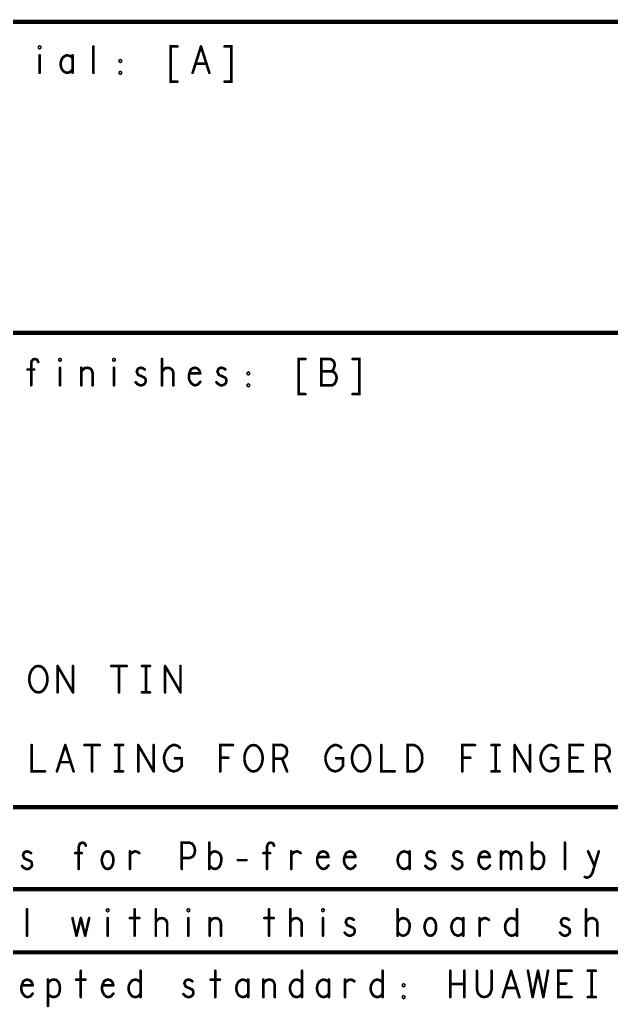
# Model space of a CAD drawing. Header units: millimetres. Extents: x 3362 to 3827, y -139 to 191.
# Drawn here: x 3413.77 to 3442.26, y 7.38 to 54.97 of the extents above; entities that cross this region are included whole.
import ezdxf

# ---------------------------------------------------------------- set-up
doc = ezdxf.new("R2010")
doc.units = ezdxf.units.MM
doc.header["$LTSCALE"] = 23.1
doc.layers.get('0').update_dxf_attribs({"linetype": 'CONTINUOUS'})

# ---------------------------------------------------------------- blocks, each defined once
blk = doc.blocks.new('PAD_R1')
at = {"const_width": 0.5}
blk.add_lwpolyline([(0.25, 0, 1), (-0.25, 0, 1)], format="xyb", close=True, dxfattribs=at)

msp = doc.modelspace()

# ---------------------------------------------------------------- linework, layer by layer
for points, const_width in [([(3393.105, 54.869), (3519.633, 54.869)], 0.203), ([(3414.728, 53.259), (3414.728, 52.413)], 0.127), ([(3416.313, 53.111), (3416.249, 53.196), (3416.152, 53.238), (3416.039, 53.259), (3415.927, 53.217), (3415.83, 53.132), (3415.766, 53.005), (3415.734, 52.836), (3415.766, 52.667), (3415.83, 52.54), (3415.927, 52.455), (3416.039, 52.413), (3416.152, 52.434), (3416.249, 52.497), (3416.313, 52.582)], 0.127), ([(3416.313, 52.413), (3416.313, 53.259)], 0.127), ([(3417.319, 52.413), (3417.319, 53.683)], 0.127), ([(3421.366, 53.683), (3421.044, 53.683), (3421.044, 51.989), (3421.366, 51.989)], 0.127), ([(3422.098, 52.413), (3422.5, 53.683)], 0.127), ([(3422.5, 53.683), (3422.902, 52.413)], 0.127), ([(3423.635, 51.989), (3423.957, 51.989), (3423.957, 53.683), (3423.635, 53.683)], 0.127), ([(3422.758, 52.857), (3422.243, 52.857)], 0.127), ([(3393.105, 39.883), (3519.633, 39.883)], 0.203), ([(3414.322, 37.354), (3414.322, 38.433), (3414.354, 38.539), (3414.419, 38.603), (3414.515, 38.624), (3414.612, 38.581), (3414.66, 38.476)], 0.127), ([(3420.622, 37.354), (3420.622, 38.624)], 0.127), ([(3427.533, 38.624), (3427.212, 38.624), (3427.212, 36.93), (3427.533, 36.93)], 0.127), ([(3428.797, 38.031), (3428.861, 38.095), (3428.909, 38.2), (3428.942, 38.349), (3428.909, 38.476), (3428.845, 38.56), (3428.732, 38.624), (3428.298, 38.624), (3428.298, 37.354), (3428.829, 37.354), (3428.942, 37.438), (3429.006, 37.565), (3429.038, 37.714), (3429.006, 37.862), (3428.909, 37.989), (3428.797, 38.031), (3428.298, 38.031)], 0.127), ([(3429.803, 36.93), (3430.124, 36.93), (3430.124, 38.624), (3429.803, 38.624)], 0.127), ([(3414.467, 38.116), (3414.145, 38.116)], 0.127), ([(3415.714, 38.2), (3415.714, 37.354)], 0.127), ([(3416.736, 37.989), (3416.8, 38.095), (3416.897, 38.179), (3417.025, 38.2), (3417.138, 38.179), (3417.235, 38.095), (3417.283, 37.946), (3417.283, 37.354)], 0.127), ([(3416.736, 37.354), (3416.736, 38.2)], 0.127), ([(3418.305, 38.2), (3418.305, 37.354)], 0.127), ([(3419.359, 37.502), (3419.439, 37.417), (3419.552, 37.354), (3419.648, 37.354), (3419.745, 37.396), (3419.809, 37.46), (3419.841, 37.544), (3419.825, 37.671), (3419.761, 37.735), (3419.471, 37.862), (3419.407, 38.01), (3419.439, 38.116), (3419.504, 38.179), (3419.6, 38.2), (3419.697, 38.179), (3419.793, 38.116)], 0.127), ([(3420.622, 38.01), (3420.703, 38.116), (3420.783, 38.179), (3420.912, 38.2), (3421.008, 38.179), (3421.121, 38.095), (3421.169, 37.968), (3421.169, 37.354)], 0.127), ([(3422.465, 37.925), (3422.416, 38.073), (3422.336, 38.158), (3422.223, 38.2), (3422.11, 38.179), (3422.014, 38.116), (3421.95, 37.968), (3421.917, 37.841), (3421.917, 37.714), (3421.95, 37.587), (3422.03, 37.46), (3422.127, 37.375), (3422.239, 37.354), (3422.352, 37.396), (3422.465, 37.523)], 0.127), ([(3423.245, 37.502), (3423.326, 37.417), (3423.438, 37.354), (3423.535, 37.354), (3423.631, 37.396), (3423.695, 37.46), (3423.728, 37.544), (3423.712, 37.671), (3423.647, 37.735), (3423.358, 37.862), (3423.293, 38.01), (3423.326, 38.116), (3423.39, 38.179), (3423.486, 38.2), (3423.583, 38.179), (3423.679, 38.116)], 0.127), ([(3421.95, 37.925), (3422.465, 37.925)], 0.127), ([(3415.593, 22.557), (3415.593, 23.827)], 0.127), ([(3415.593, 23.827), (3416.333, 22.557)], 0.127), ([(3416.333, 22.557), (3416.333, 23.827)], 0.127), ([(3418.183, 23.827), (3418.924, 23.827)], 0.127), ([(3418.553, 23.827), (3418.553, 22.557)], 0.127), ([(3419.656, 23.827), (3420.042, 23.827)], 0.127), ([(3419.849, 23.827), (3419.849, 22.557)], 0.127), ([(3420.774, 22.557), (3420.774, 23.827)], 0.127), ([(3420.774, 23.827), (3421.514, 22.557)], 0.127), ([(3421.514, 22.557), (3421.514, 23.827)], 0.127), ([(3419.656, 22.557), (3420.042, 22.557)], 0.127), ([(3414.345, 20.017), (3414.345, 18.747), (3414.989, 18.747)], 0.127), ([(3415.561, 18.747), (3415.963, 20.017)], 0.127), ([(3415.963, 20.017), (3416.365, 18.747)], 0.127), ([(3416.888, 20.017), (3417.628, 20.017)], 0.127), ([(3417.258, 20.017), (3417.258, 18.747)], 0.127), ([(3418.36, 20.017), (3418.746, 20.017)], 0.127), ([(3418.553, 20.017), (3418.553, 18.747)], 0.127), ([(3419.479, 18.747), (3419.479, 20.017)], 0.127), ([(3419.479, 20.017), (3420.219, 18.747)], 0.127), ([(3420.219, 18.747), (3420.219, 20.017)], 0.127), ([(3421.241, 19.382), (3421.563, 19.382), (3421.563, 19.001), (3421.466, 18.874), (3421.353, 18.79), (3421.192, 18.747), (3421.032, 18.79), (3420.919, 18.874), (3420.822, 19.001), (3420.758, 19.149), (3420.726, 19.319), (3420.726, 19.467), (3420.758, 19.594), (3420.822, 19.742), (3420.919, 19.869), (3421.015, 19.954), (3421.144, 20.017), (3421.257, 20.017), (3421.386, 19.975), (3421.482, 19.89)], 0.127), ([(3423.429, 18.747), (3423.429, 20.017), (3424.041, 20.017)], 0.127), ([(3426.004, 18.747), (3426.004, 20.017), (3426.406, 20.017), (3426.535, 19.954), (3426.615, 19.869), (3426.648, 19.7), (3426.615, 19.53), (3426.519, 19.425), (3426.406, 19.361), (3426.004, 19.361)], 0.127), ([(3429.013, 19.382), (3429.335, 19.382), (3429.335, 19.001), (3429.238, 18.874), (3429.126, 18.79), (3428.965, 18.747), (3428.804, 18.79), (3428.691, 18.874), (3428.595, 19.001), (3428.531, 19.149), (3428.498, 19.319), (3428.498, 19.467), (3428.531, 19.594), (3428.595, 19.742), (3428.691, 19.869), (3428.788, 19.954), (3428.917, 20.017), (3429.029, 20.017), (3429.158, 19.975), (3429.254, 19.89)], 0.127), ([(3431.186, 20.017), (3431.186, 18.747), (3431.829, 18.747)], 0.127), ([(3435.088, 18.747), (3435.088, 20.017), (3435.699, 20.017)], 0.127), ([(3436.496, 20.017), (3436.882, 20.017)], 0.127), ([(3436.689, 20.017), (3436.689, 18.747)], 0.127), ([(3437.614, 18.747), (3437.614, 20.017)], 0.127), ([(3437.614, 20.017), (3438.355, 18.747)], 0.127), ([(3438.355, 18.747), (3438.355, 20.017)], 0.127), ([(3439.376, 19.382), (3439.698, 19.382), (3439.698, 19.001), (3439.602, 18.874), (3439.489, 18.79), (3439.328, 18.747), (3439.167, 18.79), (3439.055, 18.874), (3438.958, 19.001), (3438.894, 19.149), (3438.861, 19.319), (3438.861, 19.467), (3438.894, 19.594), (3438.958, 19.742), (3439.055, 19.869), (3439.151, 19.954), (3439.28, 20.017), (3439.392, 20.017), (3439.521, 19.975), (3439.618, 19.89)], 0.127), ([(3440.897, 18.747), (3440.253, 18.747), (3440.253, 20.017), (3440.897, 20.017)], 0.127), ([(3441.549, 18.747), (3441.549, 20.017), (3441.951, 20.017), (3442.08, 19.954), (3442.16, 19.869), (3442.192, 19.7), (3442.16, 19.53), (3442.064, 19.425), (3441.951, 19.361), (3441.549, 19.361)], 0.127), ([(3416.22, 19.192), (3415.705, 19.192)], 0.127), ([(3423.816, 19.403), (3423.429, 19.403)], 0.127), ([(3426.406, 19.361), (3426.648, 18.747)], 0.127), ([(3435.474, 19.403), (3435.088, 19.403)], 0.127), ([(3440.639, 19.403), (3440.253, 19.403)], 0.127), ([(3441.951, 19.361), (3442.192, 18.747)], 0.127), ([(3418.36, 18.747), (3418.746, 18.747)], 0.127), ([(3436.496, 18.747), (3436.882, 18.747)], 0.127), ([(3393.105, 17.023), (3449.549, 17.023)], 0.203), ([(3416.615, 14.046), (3416.615, 15.126), (3416.648, 15.232), (3416.712, 15.295), (3416.808, 15.316), (3416.905, 15.274), (3416.953, 15.168)], 0.127), ([(3421.572, 14.046), (3421.572, 15.316), (3421.958, 15.316), (3422.087, 15.253), (3422.183, 15.105), (3422.215, 14.935), (3422.183, 14.766), (3422.103, 14.639), (3421.958, 14.575), (3421.572, 14.575)], 0.127), ([(3422.899, 14.046), (3422.899, 15.316)], 0.127), ([(3425.683, 14.046), (3425.683, 15.126), (3425.715, 15.232), (3425.78, 15.295), (3425.876, 15.316), (3425.973, 15.274), (3426.021, 15.168)], 0.127), ([(3438.444, 14.046), (3438.444, 15.316)], 0.127), ([(3440.029, 14.046), (3440.029, 15.316)], 0.127), ([(3413.88, 14.194), (3413.96, 14.11), (3414.073, 14.046), (3414.169, 14.046), (3414.266, 14.089), (3414.33, 14.152), (3414.362, 14.237), (3414.346, 14.364), (3414.282, 14.427), (3413.992, 14.554), (3413.928, 14.702), (3413.96, 14.808), (3414.025, 14.872), (3414.121, 14.893), (3414.218, 14.872), (3414.314, 14.808)], 0.127), ([(3416.76, 14.808), (3416.438, 14.808)], 0.127), ([(3419.077, 14.724), (3419.158, 14.808), (3419.238, 14.872), (3419.351, 14.893), (3419.432, 14.872), (3419.528, 14.808)], 0.127), ([(3419.077, 14.046), (3419.077, 14.893)], 0.127), ([(3422.899, 14.681), (3422.98, 14.808), (3423.076, 14.872), (3423.173, 14.893), (3423.318, 14.851), (3423.414, 14.766), (3423.478, 14.618), (3423.478, 14.448), (3423.446, 14.279), (3423.382, 14.152), (3423.269, 14.067), (3423.173, 14.046), (3423.076, 14.067), (3422.98, 14.131), (3422.899, 14.237)], 0.127), ([(3425.828, 14.808), (3425.506, 14.808)], 0.127), ([(3426.85, 14.724), (3426.93, 14.808), (3427.011, 14.872), (3427.123, 14.893), (3427.204, 14.872), (3427.3, 14.808)], 0.127), ([(3426.85, 14.046), (3426.85, 14.893)], 0.127), ([(3428.644, 14.618), (3428.596, 14.766), (3428.515, 14.851), (3428.403, 14.893), (3428.29, 14.872), (3428.193, 14.808), (3428.129, 14.66), (3428.097, 14.533), (3428.097, 14.406), (3428.129, 14.279), (3428.21, 14.152), (3428.306, 14.067), (3428.419, 14.046), (3428.531, 14.089), (3428.644, 14.216)], 0.127), ([(3429.939, 14.618), (3429.891, 14.766), (3429.811, 14.851), (3429.698, 14.893), (3429.585, 14.872), (3429.489, 14.808), (3429.425, 14.66), (3429.392, 14.533), (3429.392, 14.406), (3429.425, 14.279), (3429.505, 14.152), (3429.602, 14.067), (3429.714, 14.046), (3429.827, 14.089), (3429.939, 14.216)], 0.127), ([(3432.546, 14.745), (3432.482, 14.829), (3432.386, 14.872), (3432.273, 14.893), (3432.16, 14.851), (3432.064, 14.766), (3431.999, 14.639), (3431.967, 14.47), (3431.999, 14.3), (3432.064, 14.173), (3432.16, 14.089), (3432.273, 14.046), (3432.386, 14.067), (3432.482, 14.131), (3432.546, 14.216)], 0.127), ([(3432.546, 14.046), (3432.546, 14.893)], 0.127), ([(3433.311, 14.194), (3433.391, 14.11), (3433.504, 14.046), (3433.6, 14.046), (3433.697, 14.089), (3433.761, 14.152), (3433.793, 14.237), (3433.777, 14.364), (3433.713, 14.427), (3433.423, 14.554), (3433.359, 14.702), (3433.391, 14.808), (3433.456, 14.872), (3433.552, 14.893), (3433.649, 14.872), (3433.745, 14.808)], 0.127), ([(3434.606, 14.194), (3434.687, 14.11), (3434.799, 14.046), (3434.896, 14.046), (3434.992, 14.089), (3435.057, 14.152), (3435.089, 14.237), (3435.073, 14.364), (3435.008, 14.427), (3434.719, 14.554), (3434.654, 14.702), (3434.687, 14.808), (3434.751, 14.872), (3434.848, 14.893), (3434.944, 14.872), (3435.041, 14.808)], 0.127), ([(3436.416, 14.618), (3436.368, 14.766), (3436.288, 14.851), (3436.175, 14.893), (3436.062, 14.872), (3435.966, 14.808), (3435.902, 14.66), (3435.869, 14.533), (3435.869, 14.406), (3435.902, 14.279), (3435.982, 14.152), (3436.079, 14.067), (3436.191, 14.046), (3436.304, 14.089), (3436.416, 14.216)], 0.127), ([(3436.956, 14.66), (3437.004, 14.766), (3437.085, 14.851), (3437.197, 14.893), (3437.31, 14.851), (3437.39, 14.766), (3437.438, 14.66), (3437.438, 14.046)], 0.127), ([(3436.956, 14.046), (3436.956, 14.893)], 0.127), ([(3437.438, 14.66), (3437.487, 14.766), (3437.567, 14.851), (3437.68, 14.893), (3437.792, 14.851), (3437.873, 14.766), (3437.921, 14.639), (3437.921, 14.046)], 0.127), ([(3438.444, 14.681), (3438.525, 14.808), (3438.621, 14.872), (3438.718, 14.893), (3438.863, 14.851), (3438.959, 14.766), (3439.023, 14.618), (3439.023, 14.448), (3438.991, 14.279), (3438.927, 14.152), (3438.814, 14.067), (3438.718, 14.046), (3438.621, 14.067), (3438.525, 14.131), (3438.444, 14.237)], 0.127), ([(3440.987, 13.665), (3441.083, 13.623), (3441.212, 13.665), (3441.292, 13.75), (3441.357, 13.856), (3441.453, 14.194), (3441.662, 14.893)], 0.127), ([(3441.147, 14.893), (3441.453, 14.194)], 0.127), ([(3424.275, 14.47), (3424.693, 14.47)], 0.127), ([(3428.129, 14.618), (3428.644, 14.618)], 0.127), ([(3429.425, 14.618), (3429.939, 14.618)], 0.127), ([(3435.902, 14.618), (3436.416, 14.618)], 0.127), ([(3393.124, 13.076), (3519.633, 13.076)], 0.203), ([(3414.121, 10.831), (3414.121, 12.101)], 0.127), ([(3419.303, 12.101), (3419.303, 10.831)], 0.127), ([(3420.325, 10.831), (3420.325, 12.101)], 0.127), ([(3425.78, 12.101), (3425.78, 10.831)], 0.127), ([(3426.802, 10.831), (3426.802, 12.101)], 0.127), ([(3431.967, 10.831), (3431.967, 12.101)], 0.127), ([(3437.728, 12.101), (3437.728, 10.831)], 0.127), ([(3441.051, 10.831), (3441.051, 12.101)], 0.127), ([(3416.31, 11.678), (3416.503, 10.831)], 0.127), ([(3416.503, 10.831), (3416.712, 11.678)], 0.127), ([(3416.712, 11.678), (3416.921, 10.831)], 0.127), ([(3416.921, 10.831), (3417.114, 11.678)], 0.127), ([(3418.007, 11.678), (3418.007, 10.831)], 0.127), ([(3419.077, 11.678), (3419.528, 11.678)], 0.127), ([(3420.325, 11.487), (3420.405, 11.593), (3420.486, 11.656), (3420.614, 11.678), (3420.711, 11.656), (3420.823, 11.572), (3420.872, 11.445), (3420.872, 10.831)], 0.127), ([(3421.894, 11.678), (3421.894, 10.831)], 0.127), ([(3422.915, 11.466), (3422.98, 11.572), (3423.076, 11.656), (3423.205, 11.678), (3423.318, 11.656), (3423.414, 11.572), (3423.462, 11.424), (3423.462, 10.831)], 0.127), ([(3422.915, 10.831), (3422.915, 11.678)], 0.127), ([(3425.554, 11.678), (3426.005, 11.678)], 0.127), ([(3426.802, 11.487), (3426.882, 11.593), (3426.963, 11.656), (3427.091, 11.678), (3427.188, 11.656), (3427.3, 11.572), (3427.349, 11.445), (3427.349, 10.831)], 0.127), ([(3428.371, 11.678), (3428.371, 10.831)], 0.127), ([(3429.425, 10.979), (3429.505, 10.894), (3429.618, 10.831), (3429.714, 10.831), (3429.811, 10.873), (3429.875, 10.937), (3429.907, 11.021), (3429.891, 11.148), (3429.827, 11.212), (3429.537, 11.339), (3429.473, 11.487), (3429.505, 11.593), (3429.569, 11.656), (3429.666, 11.678), (3429.762, 11.656), (3429.859, 11.593)], 0.127), ([(3431.967, 11.466), (3432.048, 11.593), (3432.144, 11.656), (3432.241, 11.678), (3432.386, 11.635), (3432.482, 11.551), (3432.546, 11.402), (3432.546, 11.233), (3432.514, 11.064), (3432.45, 10.937), (3432.337, 10.852), (3432.241, 10.831), (3432.144, 10.852), (3432.048, 10.916), (3431.967, 11.021)], 0.127), ([(3435.137, 11.529), (3435.073, 11.614), (3434.976, 11.656), (3434.864, 11.678), (3434.751, 11.635), (3434.654, 11.551), (3434.59, 11.424), (3434.558, 11.254), (3434.59, 11.085), (3434.654, 10.958), (3434.751, 10.873), (3434.864, 10.831), (3434.976, 10.852), (3435.073, 10.916), (3435.137, 11)], 0.127), ([(3435.137, 10.831), (3435.137, 11.678)], 0.127), ([(3435.918, 11.508), (3435.998, 11.593), (3436.079, 11.656), (3436.191, 11.678), (3436.272, 11.656), (3436.368, 11.593)], 0.127), ([(3435.918, 10.831), (3435.918, 11.678)], 0.127), ([(3437.728, 11.021), (3437.664, 10.916), (3437.567, 10.852), (3437.454, 10.831), (3437.326, 10.873), (3437.229, 10.979), (3437.165, 11.106), (3437.149, 11.254), (3437.165, 11.402), (3437.229, 11.529), (3437.326, 11.635), (3437.454, 11.678), (3437.567, 11.656), (3437.647, 11.614), (3437.728, 11.529)], 0.127), ([(3439.788, 10.979), (3439.868, 10.894), (3439.981, 10.831), (3440.077, 10.831), (3440.174, 10.873), (3440.238, 10.937), (3440.27, 11.021), (3440.254, 11.148), (3440.19, 11.212), (3439.9, 11.339), (3439.836, 11.487), (3439.868, 11.593), (3439.933, 11.656), (3440.029, 11.678), (3440.126, 11.656), (3440.222, 11.593)], 0.127), ([(3441.051, 11.487), (3441.131, 11.593), (3441.212, 11.656), (3441.341, 11.678), (3441.437, 11.656), (3441.55, 11.572), (3441.598, 11.445), (3441.598, 10.831)], 0.127), ([(3393.124, 10.028), (3519.633, 10.028)], 0.203), ([(3416.712, 9.139), (3416.712, 7.869)], 0.127), ([(3419.592, 9.139), (3419.592, 7.869)], 0.127), ([(3423.189, 9.139), (3423.189, 7.869)], 0.127), ([(3427.365, 9.139), (3427.365, 7.869)], 0.127), ([(3431.251, 9.139), (3431.251, 7.869)], 0.127), ([(3434.51, 7.869), (3434.51, 9.139)], 0.127), ([(3435.185, 9.139), (3435.185, 7.869)], 0.127), ([(3435.789, 9.139), (3435.789, 8.229), (3435.853, 8.038), (3435.982, 7.911), (3436.143, 7.869), (3436.304, 7.911), (3436.432, 8.038), (3436.497, 8.229), (3436.497, 9.139)], 0.127), ([(3437.036, 7.869), (3437.438, 9.139)], 0.127), ([(3437.438, 9.139), (3437.84, 7.869)], 0.127), ([(3438.251, 9.139), (3438.476, 7.869)], 0.127), ([(3438.476, 7.869), (3438.734, 9.139)], 0.127), ([(3438.734, 9.139), (3438.991, 7.869)], 0.127), ([(3438.991, 7.869), (3439.216, 9.139)], 0.127), ([(3440.351, 7.869), (3439.707, 7.869), (3439.707, 9.139), (3440.351, 9.139)], 0.127), ([(3441.131, 9.139), (3441.518, 9.139)], 0.127), ([(3441.325, 9.139), (3441.325, 7.869)], 0.127), ([(3414.395, 8.44), (3414.346, 8.588), (3414.266, 8.673), (3414.153, 8.715), (3414.041, 8.694), (3413.944, 8.631), (3413.88, 8.483), (3413.848, 8.356), (3413.848, 8.229), (3413.88, 8.102), (3413.96, 7.975), (3414.057, 7.89), (3414.169, 7.869), (3414.282, 7.911), (3414.395, 8.038)], 0.127), ([(3415.127, 8.525), (3415.207, 8.631), (3415.288, 8.694), (3415.417, 8.715), (3415.529, 8.694), (3415.642, 8.588), (3415.69, 8.44), (3415.706, 8.292), (3415.69, 8.144), (3415.642, 7.996), (3415.545, 7.911), (3415.417, 7.869), (3415.304, 7.89), (3415.191, 7.953), (3415.127, 8.038)], 0.127), ([(3415.127, 7.445), (3415.127, 8.715)], 0.127), ([(3416.487, 8.715), (3416.937, 8.715)], 0.127), ([(3418.281, 8.44), (3418.233, 8.588), (3418.152, 8.673), (3418.04, 8.715), (3417.927, 8.694), (3417.83, 8.631), (3417.766, 8.483), (3417.734, 8.356), (3417.734, 8.229), (3417.766, 8.102), (3417.847, 7.975), (3417.943, 7.89), (3418.056, 7.869), (3418.168, 7.911), (3418.281, 8.038)], 0.127), ([(3419.592, 8.059), (3419.528, 7.953), (3419.432, 7.89), (3419.319, 7.869), (3419.19, 7.911), (3419.094, 8.017), (3419.029, 8.144), (3419.013, 8.292), (3419.029, 8.44), (3419.094, 8.567), (3419.19, 8.673), (3419.319, 8.715), (3419.432, 8.694), (3419.512, 8.652), (3419.592, 8.567)], 0.127), ([(3421.652, 8.017), (3421.733, 7.932), (3421.845, 7.869), (3421.942, 7.869), (3422.038, 7.911), (3422.103, 7.975), (3422.135, 8.059), (3422.119, 8.186), (3422.054, 8.25), (3421.765, 8.377), (3421.7, 8.525), (3421.733, 8.631), (3421.797, 8.694), (3421.894, 8.715), (3421.99, 8.694), (3422.087, 8.631)], 0.127), ([(3422.964, 8.715), (3423.414, 8.715)], 0.127), ([(3424.774, 8.567), (3424.71, 8.652), (3424.613, 8.694), (3424.5, 8.715), (3424.388, 8.673), (3424.291, 8.588), (3424.227, 8.461), (3424.195, 8.292), (3424.227, 8.123), (3424.291, 7.996), (3424.388, 7.911), (3424.5, 7.869), (3424.613, 7.89), (3424.71, 7.953), (3424.774, 8.038)], 0.127), ([(3424.774, 7.869), (3424.774, 8.715)], 0.127), ([(3425.506, 8.504), (3425.571, 8.61), (3425.667, 8.694), (3425.796, 8.715), (3425.909, 8.694), (3426.005, 8.61), (3426.053, 8.461), (3426.053, 7.869)], 0.127), ([(3425.506, 7.869), (3425.506, 8.715)], 0.127), ([(3427.365, 8.059), (3427.3, 7.953), (3427.204, 7.89), (3427.091, 7.869), (3426.963, 7.911), (3426.866, 8.017), (3426.802, 8.144), (3426.786, 8.292), (3426.802, 8.44), (3426.866, 8.567), (3426.963, 8.673), (3427.091, 8.715), (3427.204, 8.694), (3427.284, 8.652), (3427.365, 8.567)], 0.127), ([(3428.66, 8.567), (3428.596, 8.652), (3428.499, 8.694), (3428.387, 8.715), (3428.274, 8.673), (3428.177, 8.588), (3428.113, 8.461), (3428.081, 8.292), (3428.113, 8.123), (3428.177, 7.996), (3428.274, 7.911), (3428.387, 7.869), (3428.499, 7.89), (3428.596, 7.953), (3428.66, 8.038)], 0.127), ([(3428.66, 7.869), (3428.66, 8.715)], 0.127), ([(3429.441, 8.546), (3429.521, 8.631), (3429.602, 8.694), (3429.714, 8.715), (3429.795, 8.694), (3429.891, 8.631)], 0.127), ([(3429.441, 7.869), (3429.441, 8.715)], 0.127), ([(3431.251, 8.059), (3431.187, 7.953), (3431.09, 7.89), (3430.977, 7.869), (3430.849, 7.911), (3430.752, 8.017), (3430.688, 8.144), (3430.672, 8.292), (3430.688, 8.44), (3430.752, 8.567), (3430.849, 8.673), (3430.977, 8.715), (3431.09, 8.694), (3431.17, 8.652), (3431.251, 8.567)], 0.127), ([(3435.185, 8.504), (3434.51, 8.504)], 0.127), ([(3440.093, 8.525), (3439.707, 8.525)], 0.127), ([(3413.88, 8.44), (3414.395, 8.44)], 0.127), ([(3417.766, 8.44), (3418.281, 8.44)], 0.127), ([(3437.696, 8.313), (3437.181, 8.313)], 0.127), ([(3441.131, 7.869), (3441.518, 7.869)], 0.127)]:
    msp.add_lwpolyline(points, dxfattribs=dict(const_width=const_width))
at = {"const_width": 0.127}
for points in [[(3414.728, 53.598), (3414.696, 53.619), (3414.696, 53.661), (3414.728, 53.683), (3414.76, 53.661), (3414.76, 53.619)], [(3418.614, 52.942), (3418.582, 52.963), (3418.582, 53.005), (3418.614, 53.026), (3418.646, 53.005), (3418.646, 52.963)], [(3418.614, 52.37), (3418.582, 52.391), (3418.582, 52.434), (3418.614, 52.455), (3418.646, 52.434), (3418.646, 52.391)], [(3415.714, 38.539), (3415.682, 38.56), (3415.682, 38.603), (3415.714, 38.624), (3415.746, 38.603), (3415.746, 38.56)], [(3418.305, 38.539), (3418.273, 38.56), (3418.273, 38.603), (3418.305, 38.624), (3418.337, 38.603), (3418.337, 38.56)], [(3424.782, 37.883), (3424.75, 37.904), (3424.75, 37.946), (3424.782, 37.968), (3424.814, 37.946), (3424.814, 37.904)], [(3424.782, 37.311), (3424.75, 37.333), (3424.75, 37.375), (3424.782, 37.396), (3424.814, 37.375), (3424.814, 37.333)], [(3414.667, 22.557), (3414.538, 22.578), (3414.426, 22.663), (3414.329, 22.79), (3414.265, 22.938), (3414.233, 23.108), (3414.233, 23.277), (3414.265, 23.446), (3414.329, 23.594), (3414.426, 23.721), (3414.538, 23.806), (3414.667, 23.827), (3414.796, 23.806), (3414.909, 23.721), (3415.005, 23.594), (3415.069, 23.446), (3415.102, 23.277), (3415.102, 23.108), (3415.069, 22.938), (3415.005, 22.79), (3414.909, 22.663), (3414.796, 22.578)], [(3425.03, 18.747), (3424.902, 18.768), (3424.789, 18.853), (3424.693, 18.98), (3424.628, 19.128), (3424.596, 19.298), (3424.596, 19.467), (3424.628, 19.636), (3424.693, 19.784), (3424.789, 19.911), (3424.902, 19.996), (3425.03, 20.017), (3425.159, 19.996), (3425.272, 19.911), (3425.368, 19.784), (3425.433, 19.636), (3425.465, 19.467), (3425.465, 19.298), (3425.433, 19.128), (3425.368, 18.98), (3425.272, 18.853), (3425.159, 18.768)], [(3430.212, 18.747), (3430.083, 18.768), (3429.971, 18.853), (3429.874, 18.98), (3429.81, 19.128), (3429.778, 19.298), (3429.778, 19.467), (3429.81, 19.636), (3429.874, 19.784), (3429.971, 19.911), (3430.083, 19.996), (3430.212, 20.017), (3430.341, 19.996), (3430.453, 19.911), (3430.55, 19.784), (3430.614, 19.636), (3430.646, 19.467), (3430.646, 19.298), (3430.614, 19.128), (3430.55, 18.98), (3430.453, 18.853), (3430.341, 18.768)], [(3432.449, 18.747), (3432.449, 20.017), (3432.771, 20.017), (3432.899, 19.954), (3432.996, 19.869), (3433.076, 19.742), (3433.141, 19.594), (3433.157, 19.382), (3433.141, 19.171), (3433.076, 19.022), (3432.996, 18.895), (3432.899, 18.811), (3432.771, 18.747)], [(3418.007, 14.046), (3417.911, 14.067), (3417.814, 14.152), (3417.75, 14.3), (3417.718, 14.47), (3417.75, 14.639), (3417.814, 14.787), (3417.911, 14.872), (3418.007, 14.893), (3418.104, 14.872), (3418.2, 14.787), (3418.265, 14.639), (3418.281, 14.47), (3418.265, 14.3), (3418.2, 14.152), (3418.104, 14.067)], [(3418.007, 12.016), (3417.975, 12.037), (3417.975, 12.08), (3418.007, 12.101), (3418.04, 12.08), (3418.04, 12.037)], [(3421.894, 12.016), (3421.861, 12.037), (3421.861, 12.08), (3421.894, 12.101), (3421.926, 12.08), (3421.926, 12.037)], [(3428.371, 12.016), (3428.338, 12.037), (3428.338, 12.08), (3428.371, 12.101), (3428.403, 12.08), (3428.403, 12.037)], [(3433.552, 10.831), (3433.456, 10.852), (3433.359, 10.937), (3433.295, 11.085), (3433.263, 11.254), (3433.295, 11.424), (3433.359, 11.572), (3433.456, 11.656), (3433.552, 11.678), (3433.649, 11.656), (3433.745, 11.572), (3433.809, 11.424), (3433.826, 11.254), (3433.809, 11.085), (3433.745, 10.937), (3433.649, 10.852)], [(3432.257, 8.398), (3432.224, 8.419), (3432.224, 8.461), (3432.257, 8.483), (3432.289, 8.461), (3432.289, 8.419)], [(3432.257, 7.826), (3432.224, 7.848), (3432.224, 7.89), (3432.257, 7.911), (3432.289, 7.89), (3432.289, 7.848)]]:
    msp.add_lwpolyline(points, close=True, dxfattribs=at)

# ---------------------------------------------------------------- block references
at = {"xscale": 0.127, "yscale": 0.127}
for p in [(3414.728, 53.259), (3416.313, 53.259), (3417.319, 53.683), (3421.366, 53.683), (3422.5, 53.683), (3422.5, 53.683), (3423.635, 53.683), (3416.313, 53.111), (3422.243, 52.857), (3422.758, 52.857), (3414.728, 52.413), (3416.313, 52.582), (3416.313, 52.413), (3417.319, 52.413), (3422.098, 52.413), (3422.902, 52.413), (3421.366, 51.989), (3423.635, 51.989), (3420.622, 38.624), (3427.533, 38.624), (3429.803, 38.624), (3414.145, 38.116), (3414.467, 38.116), (3414.66, 38.476), (3415.714, 38.2), (3416.736, 38.2), (3418.305, 38.2), (3419.793, 38.116), (3420.622, 38.01), (3423.679, 38.116), (3428.298, 38.031), (3428.797, 38.031), (3416.736, 37.989), (3421.95, 37.925), (3422.465, 37.925), (3422.465, 37.925), (3414.322, 37.354), (3415.714, 37.354), (3416.736, 37.354), (3417.283, 37.354), (3418.305, 37.354), (3419.359, 37.502), (3420.622, 37.354), (3421.169, 37.354), (3422.465, 37.523), (3423.245, 37.502), (3427.533, 36.93), (3429.803, 36.93), (3415.593, 23.827), (3415.593, 23.827), (3416.333, 23.827), (3418.183, 23.827), (3418.553, 23.827), (3418.924, 23.827), (3419.656, 23.827), (3419.849, 23.827), (3420.042, 23.827), (3420.774, 23.827), (3420.774, 23.827), (3421.514, 23.827), (3415.593, 22.557), (3416.333, 22.557), (3416.333, 22.557), (3418.553, 22.557), (3419.656, 22.557), (3419.849, 22.557), (3420.042, 22.557), (3420.774, 22.557), (3421.514, 22.557), (3421.514, 22.557), (3414.345, 20.017), (3415.963, 20.017), (3415.963, 20.017), (3416.888, 20.017), (3417.258, 20.017), (3417.628, 20.017), (3418.36, 20.017), (3418.553, 20.017), (3418.746, 20.017), (3419.479, 20.017), (3419.479, 20.017), (3420.219, 20.017), (3424.041, 20.017), (3431.186, 20.017), (3435.699, 20.017), (3436.496, 20.017), (3436.689, 20.017), (3436.882, 20.017), (3437.614, 20.017), (3437.614, 20.017), (3438.355, 20.017), (3440.897, 20.017), (3421.482, 19.89), (3429.254, 19.89), (3439.618, 19.89), (3415.705, 19.192), (3416.22, 19.192), (3421.241, 19.382), (3423.429, 19.403), (3423.816, 19.403), (3426.004, 19.361), (3426.406, 19.361), (3429.013, 19.382), (3435.088, 19.403), (3435.474, 19.403), (3439.376, 19.382), (3440.253, 19.403), (3440.639, 19.403), (3441.549, 19.361), (3441.951, 19.361), (3414.989, 18.747), (3415.561, 18.747), (3416.365, 18.747), (3417.258, 18.747), (3418.36, 18.747), (3418.553, 18.747), (3418.746, 18.747), (3419.479, 18.747), (3420.219, 18.747), (3420.219, 18.747), (3423.429, 18.747), (3426.004, 18.747), (3426.648, 18.747), (3431.829, 18.747), (3435.088, 18.747), (3436.496, 18.747), (3436.689, 18.747), (3436.882, 18.747), (3437.614, 18.747), (3438.355, 18.747), (3438.355, 18.747), (3440.897, 18.747), (3441.549, 18.747), (3442.192, 18.747), (3416.953, 15.168), (3422.899, 15.316), (3426.021, 15.168), (3438.444, 15.316), (3440.029, 15.316), (3414.314, 14.808), (3416.438, 14.808), (3416.76, 14.808), (3419.077, 14.893), (3419.077, 14.724), (3419.528, 14.808), (3425.506, 14.808), (3425.828, 14.808), (3426.85, 14.893), (3426.85, 14.724), (3427.3, 14.808), (3432.546, 14.893), (3432.546, 14.745), (3433.745, 14.808), (3435.041, 14.808), (3436.956, 14.893), (3441.147, 14.893), (3441.662, 14.893), (3421.572, 14.575), (3422.899, 14.681), (3422.899, 14.237), (3424.275, 14.47), (3424.693, 14.47), (3428.129, 14.618), (3428.644, 14.618), (3428.644, 14.618), (3428.644, 14.216), (3429.425, 14.618), (3429.939, 14.618), (3429.939, 14.618), (3429.939, 14.216), (3432.546, 14.216), (3435.902, 14.618), (3436.416, 14.618), (3436.416, 14.618), (3436.416, 14.216), (3436.956, 14.66), (3437.438, 14.66), (3438.444, 14.681), (3438.444, 14.237), (3413.88, 14.194), (3416.615, 14.046), (3419.077, 14.046), (3421.572, 14.046), (3422.899, 14.046), (3425.683, 14.046), (3426.85, 14.046), (3432.546, 14.046), (3433.311, 14.194), (3434.606, 14.194), (3436.956, 14.046), (3437.438, 14.046), (3437.921, 14.046), (3438.444, 14.046), (3440.029, 14.046), (3441.453, 14.194), (3440.987, 13.665), (3414.121, 12.101), (3419.303, 12.101), (3420.325, 12.101), (3425.78, 12.101), (3426.802, 12.101), (3431.967, 12.101), (3437.728, 12.101), (3441.051, 12.101), (3416.31, 11.678), (3416.712, 11.678), (3416.712, 11.678), (3417.114, 11.678), (3418.007, 11.678), (3419.077, 11.678), (3419.528, 11.678), (3420.325, 11.487), (3421.894, 11.678), (3422.915, 11.678), (3422.915, 11.466), (3425.554, 11.678), (3426.005, 11.678), (3426.802, 11.487), (3428.371, 11.678), (3429.859, 11.593), (3431.967, 11.466), (3435.137, 11.678), (3435.137, 11.529), (3435.918, 11.678), (3435.918, 11.508), (3436.368, 11.593), (3437.728, 11.529), (3440.222, 11.593), (3441.051, 11.487), (3429.425, 10.979), (3431.967, 11.021), (3435.137, 11), (3437.728, 11.021), (3439.788, 10.979), (3414.121, 10.831), (3416.503, 10.831), (3416.503, 10.831), (3416.921, 10.831), (3416.921, 10.831), (3418.007, 10.831), (3419.303, 10.831), (3420.325, 10.831), (3420.872, 10.831), (3421.894, 10.831), (3422.915, 10.831), (3423.462, 10.831), (3425.78, 10.831), (3426.802, 10.831), (3427.349, 10.831), (3428.371, 10.831), (3431.967, 10.831), (3435.137, 10.831), (3435.918, 10.831), (3437.728, 10.831), (3441.051, 10.831), (3441.598, 10.831), (3416.712, 9.139), (3419.592, 9.139), (3423.189, 9.139), (3427.365, 9.139), (3431.251, 9.139), (3434.51, 9.139), (3435.185, 9.139), (3435.789, 9.139), (3436.497, 9.139), (3437.438, 9.139), (3437.438, 9.139), (3438.251, 9.139), (3438.734, 9.139), (3438.734, 9.139), (3439.216, 9.139), (3440.351, 9.139), (3441.131, 9.139), (3441.325, 9.139), (3441.518, 9.139), (3415.127, 8.715), (3415.127, 8.525), (3416.487, 8.715), (3416.937, 8.715), (3419.592, 8.567), (3422.087, 8.631), (3422.964, 8.715), (3423.414, 8.715), (3424.774, 8.715), (3424.774, 8.567), (3425.506, 8.715), (3425.506, 8.504), (3427.365, 8.567), (3428.66, 8.715), (3428.66, 8.567), (3429.441, 8.715), (3429.441, 8.546), (3429.891, 8.631), (3431.251, 8.567), (3434.51, 8.504), (3435.185, 8.504), (3439.707, 8.525), (3440.093, 8.525), (3413.88, 8.44), (3414.395, 8.44), (3414.395, 8.44), (3414.395, 8.038), (3415.127, 8.038), (3417.766, 8.44), (3418.281, 8.44), (3418.281, 8.44), (3418.281, 8.038), (3419.592, 8.059), (3424.774, 8.038), (3427.365, 8.059), (3428.66, 8.038), (3431.251, 8.059), (3437.181, 8.313), (3437.696, 8.313), (3416.712, 7.869), (3419.592, 7.869), (3421.652, 8.017), (3423.189, 7.869), (3424.774, 7.869), (3425.506, 7.869), (3426.053, 7.869), (3427.365, 7.869), (3428.66, 7.869), (3429.441, 7.869), (3431.251, 7.869), (3434.51, 7.869), (3435.185, 7.869), (3437.036, 7.869), (3437.84, 7.869), (3438.476, 7.869), (3438.476, 7.869), (3438.991, 7.869), (3438.991, 7.869), (3440.351, 7.869), (3441.131, 7.869), (3441.325, 7.869), (3441.518, 7.869), (3415.127, 7.445)]:
    msp.add_blockref('PAD_R1', p, dxfattribs=at)

doc.saveas('drawing.dxf')
